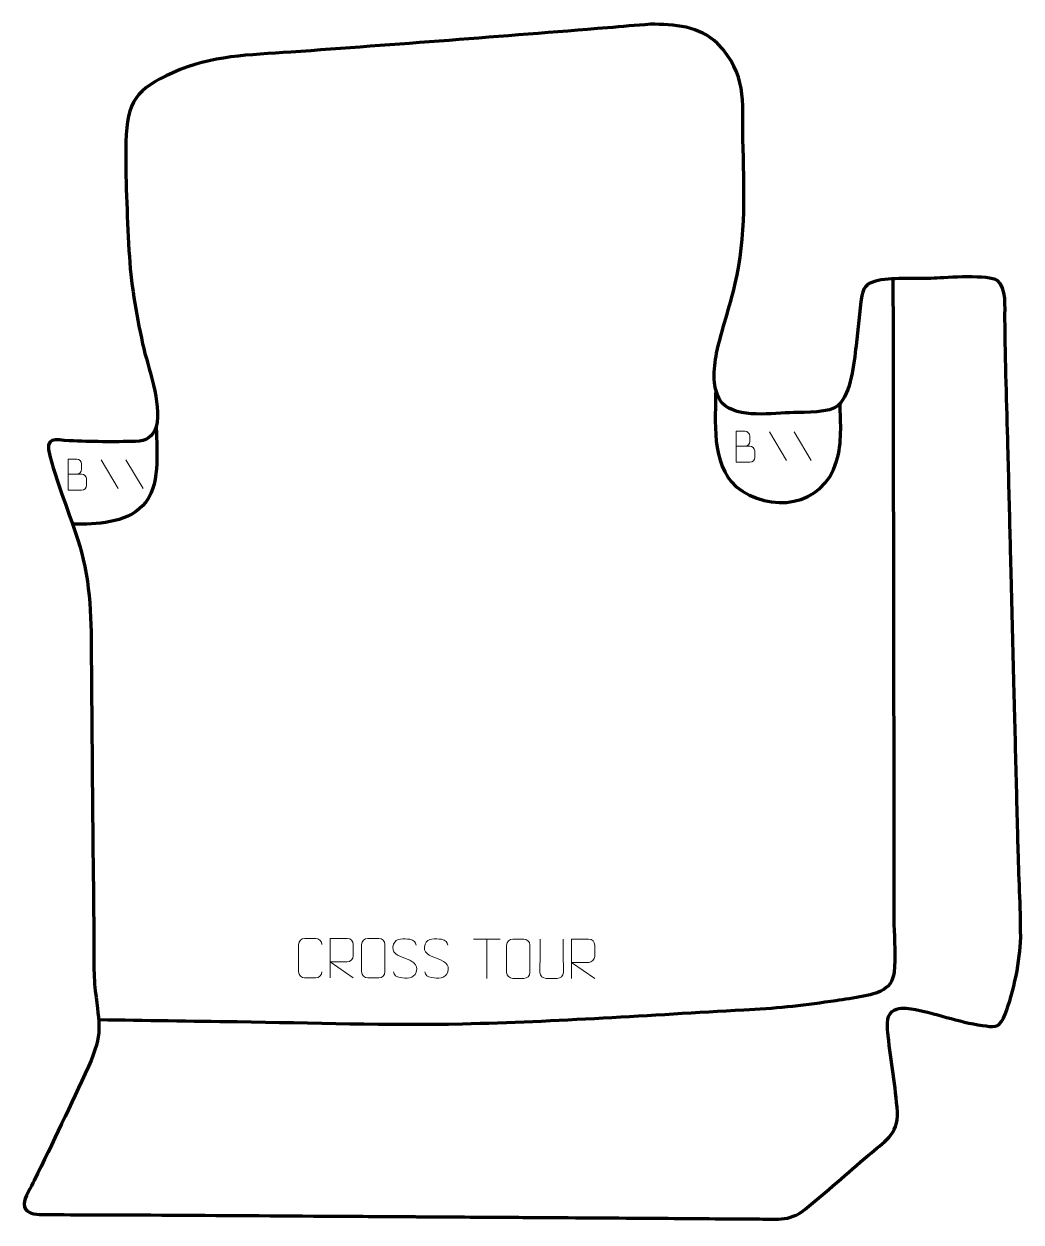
# Model space of a CAD drawing. Header units: millimetres. Extents: x 1221 to 1853, y 147 to 907.
import ezdxf

# ---------------------------------------------------------------- set-up
doc = ezdxf.new("R2010")
doc.units = ezdxf.units.MM
doc.header["$MEASUREMENT"] = 0
doc.layers.add('layer 2', color=7, linetype='Continuous')
doc.layers.add('layer 3', color=7, linetype='Continuous')

msp = doc.modelspace()

# ---------------------------------------------------------------- linework, layer by layer
at = {"layer": 'layer 2', "color": 142, "lineweight": 158}
for points, knots in [([(1771.9852, 745.4236), (1772.1024, 672.2878), (1772.2195, 599.152), (1772.3366, 526.0162), (1772.3366, 526.0162), (1772.3794, 499.3608), (1772.4221, 472.7054), (1772.4647, 446.0499), (1772.4647, 446.0499), (1772.4914, 429.3904), (1772.5181, 412.7307), (1772.5448, 396.0711), (1772.5448, 396.0711), (1772.5768, 376.0795), (1772.6088, 356.088), (1772.6408, 336.0964), (1772.6408, 336.0964), (1772.8241, 326.4897), (1773.8541, 315.2666), (1772.7012, 305.8441), (1772.7012, 305.8441), (1771.8456, 299.921), (1769.6676, 296.6575), (1764.2626, 293.9335), (1764.2626, 293.9335), (1757.1949, 290.3715), (1740.7391, 288.6242), (1732.3309, 287.3119), (1732.3309, 287.3119), (1713.6892, 284.4024), (1696.1844, 282.8096), (1677.3646, 281.8068), (1677.3646, 281.8068), (1618.0181, 278.6411), (1558.3397, 274.2714), (1498.946, 272.9754), (1498.946, 272.9754), (1451.3008, 271.9359), (1403.6447, 273.6354), (1356.0058, 274.3098), (1356.0058, 274.3098), (1326.8173, 274.7179), (1297.6295, 275.1732), (1268.4418, 275.6349)], [0, 0, 0, 0, 0.08333333, 0.08333333, 0.08333333, 0.08333333, 0.16666667, 0.16666667, 0.16666667, 0.16666667, 0.25, 0.25, 0.25, 0.25, 0.33333333, 0.33333333, 0.33333333, 0.33333333, 0.41666667, 0.41666667, 0.41666667, 0.41666667, 0.5, 0.5, 0.5, 0.5, 0.58333333, 0.58333333, 0.58333333, 0.58333333, 0.66666667, 0.66666667, 0.66666667, 0.66666667, 0.75, 0.75, 0.75, 0.75, 0.83333333, 0.83333333, 0.83333333, 0.83333333, 1, 1, 1, 1]), ([(1659.5799, 675.356), (1659.3608, 656.1637), (1656.4765, 628.0625), (1672.3668, 614.036), (1672.3668, 614.036), (1693.9338, 596.6615), (1727.6158, 600.8747), (1736.2667, 629.9384), (1736.2667, 629.9384), (1739.7706, 641.9705), (1738.8387, 653.9513), (1738.3996, 666.2585)], [0, 0, 0, 0, 0.25, 0.25, 0.25, 0.25, 0.5, 0.5, 0.5, 0.5, 1, 1, 1, 1]), ([(1304.674, 651.092), (1304.9487, 635.4029), (1307.751, 613.9172), (1295.9363, 601.6625), (1295.9363, 601.6625), (1285.2289, 590.5563), (1266.587, 590.072), (1252.1551, 590.0226)], [0, 0, 0, 0, 0.33333333, 0.33333333, 0.33333333, 0.33333333, 1, 1, 1, 1])]:
    msp.add_open_spline(points, degree=3, knots=knots, dxfattribs=at)
at = {"layer": 'layer 3', "color": 22, "lineweight": 158}
msp.add_open_spline([(1618.087, 907.1243), (1632.8781, 907.3573), (1649.5561, 905.884), (1660.6602, 894.9724), (1660.6602, 894.9724), (1679.6766, 874.9346), (1676.2727, 859.4446), (1676.8254, 834.1565), (1676.8254, 834.1565), (1677.4926, 803.7641), (1678.9927, 772.417), (1671.9842, 742.6318), (1671.9842, 742.6318), (1668.4317, 727.9022), (1663.3395, 713.285), (1660.1162, 698.5985), (1660.1162, 698.5985), (1658.1438, 688.6503), (1657.012, 675.2861), (1663.6254, 666.7719), (1663.6254, 666.7719), (1673.5667, 656.7827), (1695.8785, 660.6464), (1708.9943, 660.809), (1708.9943, 660.809), (1715.8321, 660.8938), (1732.1592, 660.7603), (1737.2712, 665.2667), (1737.2712, 665.2667), (1745.5576, 673.4758), (1747.123, 691.9522), (1748.5767, 703.2017), (1748.5767, 703.2017), (1749.9476, 713.8096), (1750.5788, 724.4592), (1752.2814, 735.0366), (1752.2814, 735.0366), (1753.6107, 741.4171), (1756.2906, 743.3163), (1762.5281, 744.5955), (1762.5281, 744.5955), (1773.4421, 746.7608), (1786.8521, 745.4589), (1798.2118, 746.018), (1798.2118, 746.018), (1805.9626, 746.424), (1832.9072, 748.4765), (1838.3629, 744.5466), (1838.3629, 744.5466), (1844.1602, 740.0314), (1842.9597, 727.1792), (1843.0203, 720.4381), (1843.0203, 720.4381), (1843.2637, 693.3641), (1844.2442, 666.1203), (1844.9296, 639.0356), (1844.9296, 639.0356), (1845.4141, 619.8901), (1845.8987, 600.7447), (1846.3831, 581.5992), (1846.3831, 581.5992), (1846.5516, 574.9399), (1846.7201, 568.2807), (1846.8887, 561.6214), (1846.8887, 561.6214), (1847.4701, 538.6469), (1848.0514, 515.6724), (1848.6329, 492.6979), (1848.6329, 492.6979), (1848.8014, 486.0386), (1848.9699, 479.3793), (1849.1385, 472.72), (1849.1385, 472.72), (1849.644, 452.7422), (1850.1495, 432.7644), (1850.6551, 412.7866), (1850.6551, 412.7866), (1850.8236, 406.1273), (1850.9922, 399.468), (1851.1607, 392.8087), (1851.1607, 392.8087), (1851.245, 389.479), (1851.3292, 386.1494), (1851.4135, 382.8198), (1851.4135, 382.8198), (1851.9256, 363.6129), (1853.2257, 343.963), (1852.9572, 324.7995), (1852.9572, 324.7995), (1852.1207, 310.6536), (1847.8612, 289.6926), (1842.0881, 276.7976), (1842.0881, 276.7976), (1838.8593, 269.9405), (1835.4131, 271.2326), (1828.808, 272.0969), (1828.808, 272.0969), (1813.3677, 274.1173), (1798.662, 280.2353), (1783.4473, 282.6569), (1783.4473, 282.6569), (1779.1823, 283.3357), (1775.0817, 283.7922), (1771.4294, 280.9526), (1771.4294, 280.9526), (1767.2974, 277.4188), (1768.4414, 270.3223), (1768.9399, 265.4924), (1768.9399, 265.4924), (1770.7205, 249.5328), (1773.7805, 233.2157), (1774.7746, 217.2598), (1774.7746, 217.2598), (1775.3384, 202.8979), (1766.2612, 198.1428), (1756.4786, 189.8513), (1756.4786, 189.8513), (1742.9595, 178.3928), (1729.8308, 166.5103), (1716.0821, 155.3158), (1716.0821, 155.3158), (1706.1479, 147.4119), (1696.9807, 149.3418), (1685.1968, 149.3826), (1685.1968, 149.3826), (1665.3713, 149.4512), (1645.5076, 149.6861), (1625.6759, 149.8139), (1625.6759, 149.8139), (1601.1962, 149.9716), (1576.7167, 150.1294), (1552.2371, 150.2871), (1552.2371, 150.2871), (1548.9066, 150.3086), (1545.576, 150.3301), (1542.2455, 150.3515), (1542.2455, 150.3515), (1535.5844, 150.3944), (1528.9233, 150.4373), (1522.2622, 150.4802), (1522.2622, 150.4802), (1512.4371, 150.5436), (1502.6119, 150.6069), (1492.7868, 150.6702), (1492.7868, 150.6702), (1489.7893, 150.6895), (1486.7918, 150.7088), (1483.7943, 150.7281), (1483.7943, 150.7281), (1480.4638, 150.7496), (1477.1332, 150.7711), (1473.8027, 150.7926), (1473.8027, 150.7926), (1470.4721, 150.814), (1467.1416, 150.8355), (1463.811, 150.8569), (1463.811, 150.8569), (1447.3247, 150.9631), (1430.8385, 151.0694), (1414.3522, 151.1756), (1414.3522, 151.1756), (1411.0217, 151.1971), (1407.6911, 151.2185), (1404.3606, 151.24), (1404.3606, 151.24), (1367.7245, 151.4761), (1331.0885, 151.7122), (1294.4523, 151.9483), (1294.4523, 151.9483), (1273.1176, 152.0843), (1251.6744, 151.9428), (1230.3579, 152.2754), (1230.3579, 152.2754), (1225.8106, 152.3922), (1221.1084, 153.4153), (1220.8997, 158.93), (1220.8997, 158.93), (1220.7597, 162.6328), (1225.4041, 170.1237), (1227.2159, 173.7305), (1227.2159, 173.7305), (1239.1467, 197.5591), (1250.3703, 221.9438), (1261.6411, 246.1028), (1261.6411, 246.1028), (1271.2168, 267.7959), (1268.4652, 271.6149), (1266.0055, 293.9657), (1266.0055, 293.9657), (1264.7362, 305.4987), (1265.1514, 318.2761), (1265.0492, 329.9628), (1265.0492, 329.9628), (1264.7005, 369.7529), (1264.2519, 409.5414), (1263.92, 449.332), (1263.92, 449.332), (1263.8116, 462.3203), (1263.7033, 475.3087), (1263.5949, 488.2969), (1263.5949, 488.2969), (1263.5671, 491.6273), (1263.5393, 494.9576), (1263.5116, 498.288), (1263.5116, 498.288), (1263.3584, 523.4759), (1263.8161, 547.7778), (1257.2586, 572.3589), (1257.2586, 572.3589), (1251.4218, 592.9978), (1242.5396, 612.7769), (1237.1383, 633.4441), (1237.1383, 633.4441), (1233.9117, 645.7902), (1240.2276, 643.5546), (1249.5831, 642.9736), (1249.5831, 642.9736), (1263.3241, 642.3524), (1277.8436, 642.1429), (1291.5863, 642.593), (1291.5863, 642.593), (1298.6105, 642.8231), (1302.2023, 645.1261), (1304.6491, 651.8706), (1304.6491, 651.8706), (1308.2698, 667.5191), (1299.4162, 688.8575), (1296.0508, 704.5456), (1296.0508, 704.5456), (1291.7001, 724.8512), (1288.4735, 742.9159), (1287.3831, 763.7428), (1287.3831, 763.7428), (1286.1936, 786.4616), (1285.0041, 809.9607), (1285.4681, 832.6863), (1285.4681, 832.6863), (1285.9867, 858.0834), (1292.0712, 866.0924), (1315.0968, 876.4094), (1315.0968, 876.4094), (1340.1969, 887.5907), (1363.3789, 887.585), (1390.0785, 889.497), (1390.0785, 889.497), (1456.9872, 894.3533), (1523.9977, 899.3815), (1590.8513, 904.9181), (1590.8513, 904.9181), (1599.9305, 905.6701), (1608.9971, 906.5013), (1618.087, 907.1243)], degree=3, knots=[0, 0, 0, 0, 0.015625, 0.015625, 0.015625, 0.015625, 0.03125, 0.03125, 0.03125, 0.03125, 0.046875, 0.046875, 0.046875, 0.046875, 0.0625, 0.0625, 0.0625, 0.0625, 0.078125, 0.078125, 0.078125, 0.078125, 0.09375, 0.09375, 0.09375, 0.09375, 0.109375, 0.109375, 0.109375, 0.109375, 0.125, 0.125, 0.125, 0.125, 0.140625, 0.140625, 0.140625, 0.140625, 0.15625, 0.15625, 0.15625, 0.15625, 0.171875, 0.171875, 0.171875, 0.171875, 0.1875, 0.1875, 0.1875, 0.1875, 0.203125, 0.203125, 0.203125, 0.203125, 0.21875, 0.21875, 0.21875, 0.21875, 0.234375, 0.234375, 0.234375, 0.234375, 0.25, 0.25, 0.25, 0.25, 0.265625, 0.265625, 0.265625, 0.265625, 0.28125, 0.28125, 0.28125, 0.28125, 0.296875, 0.296875, 0.296875, 0.296875, 0.3125, 0.3125, 0.3125, 0.3125, 0.328125, 0.328125, 0.328125, 0.328125, 0.34375, 0.34375, 0.34375, 0.34375, 0.359375, 0.359375, 0.359375, 0.359375, 0.375, 0.375, 0.375, 0.375, 0.390625, 0.390625, 0.390625, 0.390625, 0.40625, 0.40625, 0.40625, 0.40625, 0.421875, 0.421875, 0.421875, 0.421875, 0.4375, 0.4375, 0.4375, 0.4375, 0.453125, 0.453125, 0.453125, 0.453125, 0.46875, 0.46875, 0.46875, 0.46875, 0.484375, 0.484375, 0.484375, 0.484375, 0.5, 0.5, 0.5, 0.5, 0.515625, 0.515625, 0.515625, 0.515625, 0.53125, 0.53125, 0.53125, 0.53125, 0.546875, 0.546875, 0.546875, 0.546875, 0.5625, 0.5625, 0.5625, 0.5625, 0.578125, 0.578125, 0.578125, 0.578125, 0.59375, 0.59375, 0.59375, 0.59375, 0.609375, 0.609375, 0.609375, 0.609375, 0.625, 0.625, 0.625, 0.625, 0.640625, 0.640625, 0.640625, 0.640625, 0.65625, 0.65625, 0.65625, 0.65625, 0.671875, 0.671875, 0.671875, 0.671875, 0.6875, 0.6875, 0.6875, 0.6875, 0.703125, 0.703125, 0.703125, 0.703125, 0.71875, 0.71875, 0.71875, 0.71875, 0.734375, 0.734375, 0.734375, 0.734375, 0.75, 0.75, 0.75, 0.75, 0.765625, 0.765625, 0.765625, 0.765625, 0.78125, 0.78125, 0.78125, 0.78125, 0.796875, 0.796875, 0.796875, 0.796875, 0.8125, 0.8125, 0.8125, 0.8125, 0.828125, 0.828125, 0.828125, 0.828125, 0.84375, 0.84375, 0.84375, 0.84375, 0.859375, 0.859375, 0.859375, 0.859375, 0.875, 0.875, 0.875, 0.875, 0.890625, 0.890625, 0.890625, 0.890625, 0.90625, 0.90625, 0.90625, 0.90625, 0.921875, 0.921875, 0.921875, 0.921875, 0.9375, 0.9375, 0.9375, 0.9375, 0.953125, 0.953125, 0.953125, 0.953125, 0.96875, 0.96875, 0.96875, 0.96875, 1, 1, 1, 1], dxfattribs=at)
at = {"layer": 'layer 3', "color": 250, "lineweight": 9}
for points, knots in [([(1672.5494, 639.5538), (1675.4276, 639.5541), (1678.3061, 639.5541), (1681.1849, 639.5538), (1681.1849, 639.5538), (1682.7475, 639.5401), (1684.2691, 638.1667), (1684.2691, 636.5455), (1684.2691, 636.5455), (1684.2688, 635.6528), (1684.2688, 633.2406), (1684.2691, 632.3477), (1684.2691, 632.3477), (1684.2831, 630.878), (1683.0632, 629.285), (1681.2269, 629.2984), (1681.2269, 629.2984), (1678.3478, 629.2987), (1675.4689, 629.2987), (1672.5904, 629.2984), (1672.5904, 629.2984), (1672.5904, 635.8782), (1672.5904, 642.4578), (1672.5904, 649.0371), (1672.5904, 649.0371), (1674.4681, 649.0371), (1676.3461, 649.0371), (1678.2241, 649.0371), (1678.2241, 649.0371), (1679.5537, 649.0511), (1681.2123, 647.5398), (1681.2263, 645.9875), (1681.2263, 645.9875), (1681.2259, 644.3532), (1681.2259, 644.2377), (1681.2263, 642.6031), (1681.2263, 642.6031), (1681.2399, 640.9687), (1679.773, 639.5401), (1678.1831, 639.5538)], [0, 0, 0, 0, 0.09090909, 0.09090909, 0.09090909, 0.09090909, 0.18181818, 0.18181818, 0.18181818, 0.18181818, 0.27272727, 0.27272727, 0.27272727, 0.27272727, 0.36363636, 0.36363636, 0.36363636, 0.36363636, 0.45454545, 0.45454545, 0.45454545, 0.45454545, 0.54545455, 0.54545455, 0.54545455, 0.54545455, 0.63636364, 0.63636364, 0.63636364, 0.63636364, 0.72727273, 0.72727273, 0.72727273, 0.72727273, 0.81818182, 0.81818182, 0.81818182, 0.81818182, 1, 1, 1, 1]), ([(1248.656, 621.8121), (1251.5342, 621.8124), (1254.4127, 621.8124), (1257.2915, 621.8121), (1257.2915, 621.8121), (1258.8541, 621.7984), (1260.3757, 620.425), (1260.3757, 618.8038), (1260.3757, 618.8038), (1260.3754, 617.9111), (1260.3754, 615.4989), (1260.3757, 614.606), (1260.3757, 614.606), (1260.3897, 613.1363), (1259.1698, 611.5433), (1257.3335, 611.5567), (1257.3335, 611.5567), (1254.4544, 611.557), (1251.5755, 611.557), (1248.697, 611.5567), (1248.697, 611.5567), (1248.697, 618.1365), (1248.697, 624.7161), (1248.697, 631.2954), (1248.697, 631.2954), (1250.5747, 631.2954), (1252.4527, 631.2954), (1254.3307, 631.2954), (1254.3307, 631.2954), (1255.6603, 631.3094), (1257.3189, 629.7981), (1257.3329, 628.2458), (1257.3329, 628.2458), (1257.3325, 626.6115), (1257.3325, 626.496), (1257.3329, 624.8614), (1257.3329, 624.8614), (1257.3465, 623.227), (1255.8796, 621.7984), (1254.2897, 621.8121)], [0, 0, 0, 0, 0.09090909, 0.09090909, 0.09090909, 0.09090909, 0.18181818, 0.18181818, 0.18181818, 0.18181818, 0.27272727, 0.27272727, 0.27272727, 0.27272727, 0.36363636, 0.36363636, 0.36363636, 0.36363636, 0.45454545, 0.45454545, 0.45454545, 0.45454545, 0.54545455, 0.54545455, 0.54545455, 0.54545455, 0.63636364, 0.63636364, 0.63636364, 0.63636364, 0.72727273, 0.72727273, 0.72727273, 0.72727273, 0.81818182, 0.81818182, 0.81818182, 0.81818182, 1, 1, 1, 1]), ([(1409.7686, 306.1393), (1409.6288, 303.8159), (1407.9516, 302.3363), (1405.8039, 302.3255), (1405.8039, 302.3255), (1403.472, 302.3259), (1401.1401, 302.3259), (1398.8086, 302.3255), (1398.8086, 302.3255), (1396.8836, 302.2201), (1394.9115, 304.1046), (1394.9227, 306.1219), (1394.9227, 306.1219), (1394.9231, 311.892), (1394.9231, 317.6617), (1394.9227, 323.431), (1394.9227, 323.431), (1394.9269, 325.5691), (1396.6736, 327.2883), (1398.826, 327.2748), (1398.826, 327.2748), (1401.1517, 327.2748), (1403.4778, 327.2748), (1405.8039, 327.2748), (1405.8039, 327.2748), (1407.7505, 327.3103), (1409.7419, 325.8188), (1409.7686, 323.3812)], [0, 0, 0, 0, 0.125, 0.125, 0.125, 0.125, 0.25, 0.25, 0.25, 0.25, 0.375, 0.375, 0.375, 0.375, 0.5, 0.5, 0.5, 0.5, 0.625, 0.625, 0.625, 0.625, 0.75, 0.75, 0.75, 0.75, 1, 1, 1, 1]), ([(1415.0135, 302.3216), (1415.0135, 302.3216), (1415.0135, 327.2751), (1415.0135, 327.2751), (1415.0135, 327.2751), (1418.6083, 327.2751), (1422.2038, 327.2751), (1425.799, 327.2751), (1425.799, 327.2751), (1428.1243, 327.2374), (1429.6816, 325.7474), (1429.6775, 323.381), (1429.6775, 323.381), (1429.6771, 321.3455), (1429.6771, 318.2861), (1429.6775, 316.2501), (1429.6775, 316.2501), (1429.671, 314.3746), (1427.8587, 312.4328), (1425.8492, 312.4137), (1425.8492, 312.4137), (1425.8492, 312.4137), (1415.0135, 312.4137), (1415.0135, 312.4137), (1415.0135, 312.4137), (1415.0135, 312.4137), (1429.6682, 302.3216), (1429.6682, 302.3216)], [0, 0, 0, 0, 0.125, 0.125, 0.125, 0.125, 0.25, 0.25, 0.25, 0.25, 0.375, 0.375, 0.375, 0.375, 0.5, 0.5, 0.5, 0.5, 0.625, 0.625, 0.625, 0.625, 0.75, 0.75, 0.75, 0.75, 1, 1, 1, 1]), ([(1438.826, 327.2748), (1441.1517, 327.2748), (1443.4778, 327.2748), (1445.8039, 327.2748), (1445.8039, 327.2748), (1447.7505, 327.3104), (1449.7419, 325.8188), (1449.7686, 323.3812), (1449.7686, 323.3812), (1449.7682, 317.6343), (1449.7682, 311.887), (1449.7686, 306.1393), (1449.7686, 306.1393), (1449.6288, 303.8159), (1447.9516, 302.3363), (1445.8039, 302.3255), (1445.8039, 302.3255), (1443.472, 302.3259), (1441.1401, 302.3259), (1438.8086, 302.3255), (1438.8086, 302.3255), (1436.8836, 302.2201), (1434.9115, 304.1046), (1434.9227, 306.1219), (1434.9227, 306.1219), (1434.923, 311.892), (1434.923, 317.6617), (1434.9227, 323.431), (1434.9227, 323.431), (1434.9269, 325.5691), (1436.6736, 327.2883), (1438.826, 327.2748)], [0, 0, 0, 0, 0.11111111, 0.11111111, 0.11111111, 0.11111111, 0.22222222, 0.22222222, 0.22222222, 0.22222222, 0.33333333, 0.33333333, 0.33333333, 0.33333333, 0.44444444, 0.44444444, 0.44444444, 0.44444444, 0.55555556, 0.55555556, 0.55555556, 0.55555556, 0.66666667, 0.66666667, 0.66666667, 0.66666667, 0.77777778, 0.77777778, 0.77777778, 0.77777778, 1, 1, 1, 1]), ([(1462.3456, 314.7983), (1458.0973, 316.2687), (1453.1892, 318.0645), (1455.1943, 323.5848), (1455.1943, 323.5848), (1456.6978, 327.7247), (1461.9114, 327.3362), (1465.515, 326.7351), (1465.515, 326.7351), (1468.3756, 326.2579), (1469.2403, 325.0447), (1469.5509, 322.9606)], [0, 0, 0, 0, 0.25, 0.25, 0.25, 0.25, 0.5, 0.5, 0.5, 0.5, 1, 1, 1, 1]), ([(1482.3456, 314.7983), (1478.0973, 316.2687), (1473.1892, 318.0645), (1475.1943, 323.5848), (1475.1943, 323.5848), (1476.6978, 327.7247), (1481.9114, 327.3362), (1485.515, 326.7351), (1485.515, 326.7351), (1488.3756, 326.2579), (1489.2403, 325.0447), (1489.5509, 322.9606)], [0, 0, 0, 0, 0.25, 0.25, 0.25, 0.25, 0.5, 0.5, 0.5, 0.5, 1, 1, 1, 1]), ([(1530.7935, 326.9056), (1533.1192, 326.9056), (1535.4453, 326.9056), (1537.7714, 326.9056), (1537.7714, 326.9056), (1539.718, 326.9412), (1541.7094, 325.4496), (1541.7361, 323.012), (1541.7361, 323.012), (1541.7357, 317.2651), (1541.7357, 311.5178), (1541.7361, 305.7701), (1541.7361, 305.7701), (1541.5963, 303.4467), (1539.9191, 301.9671), (1537.7714, 301.9563), (1537.7714, 301.9563), (1535.4395, 301.9567), (1533.1076, 301.9567), (1530.7761, 301.9563), (1530.7761, 301.9563), (1528.8511, 301.8509), (1526.879, 303.7354), (1526.8902, 305.7527), (1526.8902, 305.7527), (1526.8905, 311.5228), (1526.8905, 317.2925), (1526.8902, 323.0618), (1526.8902, 323.0618), (1526.8944, 325.1999), (1528.6411, 326.9191), (1530.7935, 326.9056)], [0, 0, 0, 0, 0.11111111, 0.11111111, 0.11111111, 0.11111111, 0.22222222, 0.22222222, 0.22222222, 0.22222222, 0.33333333, 0.33333333, 0.33333333, 0.33333333, 0.44444444, 0.44444444, 0.44444444, 0.44444444, 0.55555556, 0.55555556, 0.55555556, 0.55555556, 0.66666667, 0.66666667, 0.66666667, 0.66666667, 0.77777778, 0.77777778, 0.77777778, 0.77777778, 1, 1, 1, 1]), ([(1562.8189, 326.9098), (1562.8185, 321.3703), (1562.9143, 311.1685), (1562.9147, 305.6281), (1562.9147, 305.6281), (1562.7749, 303.3886), (1561.0977, 301.9624), (1558.95, 301.9519), (1558.95, 301.9519), (1556.6181, 301.9523), (1554.2862, 301.9523), (1551.9547, 301.9519), (1551.9547, 301.9519), (1550.0297, 301.8504), (1548.0576, 303.6669), (1548.0688, 305.6114), (1548.0688, 305.6114), (1548.0691, 311.1733), (1548.1645, 321.3487), (1548.1641, 326.9098)], [0, 0, 0, 0, 0.16666667, 0.16666667, 0.16666667, 0.16666667, 0.33333333, 0.33333333, 0.33333333, 0.33333333, 0.5, 0.5, 0.5, 0.5, 0.66666667, 0.66666667, 0.66666667, 0.66666667, 1, 1, 1, 1]), ([(1568.1596, 301.9521), (1568.1596, 301.9521), (1568.1596, 326.9056), (1568.1596, 326.9056), (1568.1596, 326.9056), (1571.7544, 326.9056), (1575.3499, 326.9056), (1578.9451, 326.9056), (1578.9451, 326.9056), (1581.2704, 326.8679), (1582.8277, 325.3779), (1582.8236, 323.0115), (1582.8236, 323.0115), (1582.8232, 320.976), (1582.8232, 317.9166), (1582.8236, 315.8806), (1582.8236, 315.8806), (1582.8171, 314.0051), (1581.0048, 312.0633), (1578.9953, 312.0442), (1578.9953, 312.0442), (1578.9953, 312.0442), (1568.1596, 312.0442), (1568.1596, 312.0442), (1568.1596, 312.0442), (1568.1596, 312.0442), (1582.8143, 301.9521), (1582.8143, 301.9521)], [0, 0, 0, 0, 0.125, 0.125, 0.125, 0.125, 0.25, 0.25, 0.25, 0.25, 0.375, 0.375, 0.375, 0.375, 0.5, 0.5, 0.5, 0.5, 0.625, 0.625, 0.625, 0.625, 0.75, 0.75, 0.75, 0.75, 1, 1, 1, 1]), ([(1462.3456, 314.7982), (1466.3642, 313.1515), (1471.3937, 311.2632), (1469.5597, 305.9029), (1469.5597, 305.9029), (1468.0999, 301.6365), (1463.1891, 301.8932), (1459.463, 302.4479), (1459.463, 302.4479), (1456.713, 302.8577), (1455.4921, 304.0712), (1455.1141, 306.1834)], [0, 0, 0, 0, 0.25, 0.25, 0.25, 0.25, 0.5, 0.5, 0.5, 0.5, 1, 1, 1, 1]), ([(1482.3456, 314.7982), (1486.3642, 313.1515), (1491.3937, 311.2632), (1489.5597, 305.9029), (1489.5597, 305.9029), (1488.0999, 301.6365), (1483.1891, 301.8932), (1479.463, 302.4479), (1479.463, 302.4479), (1476.713, 302.8577), (1475.4921, 304.0712), (1475.1141, 306.1834)], [0, 0, 0, 0, 0.25, 0.25, 0.25, 0.25, 0.5, 0.5, 0.5, 0.5, 1, 1, 1, 1])]:
    msp.add_open_spline(points, degree=3, knots=knots, dxfattribs=at)
for points in [[(1693.5843, 648.6257), (1693.5843, 648.6257), (1704.5038, 630.4819), (1704.5038, 630.4819)], [(1709.2425, 648.6257), (1709.2425, 648.6257), (1720.162, 630.4819), (1720.162, 630.4819)], [(1269.6909, 630.884), (1269.6909, 630.884), (1280.6104, 612.7402), (1280.6104, 612.7402)], [(1285.3491, 630.884), (1285.3491, 630.884), (1296.2686, 612.7402), (1296.2686, 612.7402)], [(1505.8195, 326.8824), (1505.8195, 326.8824), (1522.8067, 326.8824), (1522.8067, 326.8824)], [(1514.3133, 301.9524), (1514.3133, 301.9524), (1514.3133, 326.9059), (1514.3133, 326.9059)]]:
    msp.add_open_spline(points, degree=3, dxfattribs=at)

doc.saveas('drawing.dxf')
